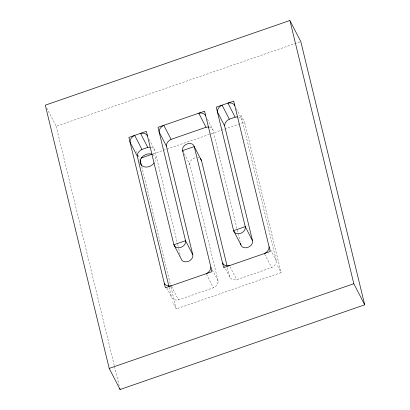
<?xml version="1.0" encoding="UTF-8"?>
<svg xmlns="http://www.w3.org/2000/svg" width="410" height="410" viewBox="0 0 410 410"><rect width="100%" height="100%" fill="white"/><g stroke="black" fill="none" stroke-linecap="round" stroke-linejoin="round"><path stroke-width="0.31" stroke-dasharray="2.05 1.54" d="M46.719 107.958L56.175 126.275L300.796 41.594M153.017 153.899L162.657 150.557M163.262 150.352L166.275 149.307M166.875 149.096L244.601 122.19L281.122 272.609L176.285 308.899L172.656 301.868M169.104 287.231L171.513 297.168A7.211 5.555 -27.3 0 0 178.483 299.853L213.425 287.753A7.211 5.555 -27.3 0 0 218.11 281.04L189.85 164.656L184.044 153.407M227.494 267.668L229.759 277.006A7.211 5.555 -27.3 0 0 236.724 279.692L271.671 267.592A7.211 5.555 -27.3 0 0 276.355 260.878L242.115 119.863L236.309 108.614M240.972 115.164L244.601 122.19M207.475 119.259L212.99 129.944L238 232.941M270.549 249.628L276.355 260.878M277.493 265.577L281.122 272.609M264.701 254.092L271.671 267.592M230.046 266.751L236.724 279.692M223.952 265.757L230.036 277.544M149.235 139.421L154.749 150.106L177.52 243.878M212.303 269.79L218.11 281.04M206.461 274.254L213.425 287.753M136.135 151.454L136.694 152.535M138.088 155.241L139.764 158.486M171.513 286.354L178.483 299.853M166.86 288.143L171.795 297.706M238.154 233.562L240.111 241.628M177.668 244.498L178.57 248.224M178.724 248.844L180.533 256.296M141.727 166.562L170.401 284.658M171.006 287.143L176.285 308.899M56.175 126.275L114.349 365.853M114.498 366.473L119.182 385.764M238.779 117.173A7.211 5.555 -27.3 0 1 242.115 119.863M209.659 127.254A7.211 5.555 -27.3 0 1 212.99 129.944M189.85 164.656A6.206 4.782 -27.3 0 1 195.565 157.66M197.599 157.558A6.206 4.782 -27.3 0 1 198.988 157.891M151.413 147.415A7.211 5.555 -27.3 0 1 154.749 150.106M152.633 154.503A8.067 6.217 -27.3 0 1 155.088 161.227"/><path stroke-width="0.61" d="M289.911 20.5L45.29 105.18L109.203 368.405L120.089 389.5L364.71 304.82L300.796 41.594L289.911 20.5L353.825 283.725L364.71 304.82M168.951 286.605L137.273 156.154A7.211 5.555 -27.3 0 1 141.957 149.44L147.784 147.421A7.211 5.555 -27.3 0 1 150.019 147.21M227.037 265.803L201.5 160.623L194.243 146.56A6.206 4.782 -27.3 0 0 187.278 143.879A6.206 4.782 -27.3 0 0 182.593 150.593L211.996 271.676L165.399 287.81L128.878 137.391L146.349 131.343L173.881 244.719L181.138 258.782A6.206 4.782 -27.3 0 0 188.103 261.467A6.206 4.782 -27.3 0 0 192.787 254.748L166.398 146.073A7.211 5.555 -27.3 0 1 171.078 139.359L206.025 127.259A7.211 5.555 -27.3 0 1 208.972 127.115M192.787 254.748L185.525 240.685L157.999 127.31L204.59 111.182L233.608 230.666L240.865 244.729A6.206 4.782 -27.3 0 0 247.83 247.414A6.206 4.782 -27.3 0 0 252.514 240.696L224.639 125.911A7.211 5.555 -27.3 0 1 229.323 119.192L235.145 117.178A7.211 5.555 -27.3 0 1 237.38 116.963M140.968 158.065L152.417 154.104M109.203 368.405L353.825 283.725M235.145 117.178L227.888 103.115A7.211 5.555 -27.3 0 1 234.853 105.8M229.323 119.192L222.066 105.134A7.211 5.555 -27.3 0 0 217.382 111.848L224.639 125.911M206.025 127.259L198.768 113.196A7.211 5.555 -27.3 0 1 205.733 115.881M252.514 240.696L245.252 226.633L216.239 107.148L233.715 101.101L270.236 251.514L223.645 267.643L194.243 146.56L182.593 150.593L183.173 151.72M171.078 139.359L163.821 125.296A7.211 5.555 -27.3 0 0 159.141 132.01L166.398 146.073M223.081 264.071L222.502 262.943A7.211 5.555 -27.3 0 0 229.467 265.629M147.784 147.421L140.527 133.363A7.211 5.555 -27.3 0 1 147.492 136.043M141.957 149.44L134.7 135.377A7.211 5.555 -27.3 0 0 130.016 142.091L137.273 156.154M164.84 284.232L164.256 283.105A7.211 5.555 -27.3 0 0 171.226 285.79M240.562 243.489L240.865 244.729M140.066 159.726L141.424 165.322M119.787 388.255L120.089 389.5M269.093 246.815A7.211 5.555 -27.3 0 1 264.414 253.534M210.853 266.977A7.211 5.555 -27.3 0 1 206.168 273.695M200.147 158.542A6.206 4.782 -27.3 0 1 201.5 160.623M154.191 162.908A8.067 6.217 -27.3 0 1 143.479 166.614A8.067 6.217 -27.3 0 1 141.383 157.973A8.067 6.217 -27.3 0 1 152.089 154.268M185.525 240.685L173.881 244.719A6.206 4.782 -27.3 0 0 180.846 247.404A6.206 4.782 -27.3 0 0 185.525 240.685M245.252 226.633L233.608 230.666A6.206 4.782 -27.3 0 0 240.573 233.351A6.206 4.782 -27.3 0 0 245.252 226.633"/></g></svg>
